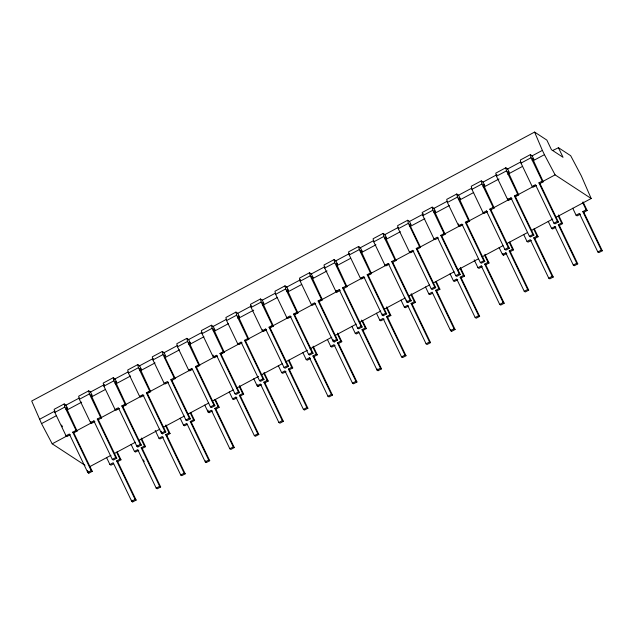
<?xml version="1.0" encoding="UTF-8"?>
<svg xmlns="http://www.w3.org/2000/svg" width="634" height="634" viewBox="0 0 634 634"><rect width="100%" height="100%" fill="white"/><g stroke="black" fill="none" stroke-linecap="round" stroke-linejoin="round"><path stroke-width="0.95" d="M553.228 150.226A22.174 5.999 -25.6 0 0 558.427 147.682L563.04 157.311L551.461 149.727L546.849 140.098L534.597 132.078L31.7 401.021L41.535 423.615L52.202 443.816L85.004 465.301M65.968 409.461L67.648 408.565L66.007 405.134L64.185 403.945L54.144 409.318L54.825 412.409L66.015 435.764L67.045 436.438L70.35 434.67M101.622 417.949L100.592 417.275L97.287 419.042L98.318 419.716L101.622 417.949L90.813 394.554L92.176 395.442L90.535 392.018L88.72 390.829L78.671 396.202L79.361 399.293L90.551 422.648L91.581 423.322L94.878 421.555L93.848 420.881L90.551 422.648M115.031 383.221L116.711 382.326L115.063 378.902L113.248 377.706L103.207 383.079L103.889 386.169L115.079 409.524L116.109 410.198L119.414 408.431M139.567 370.105L141.239 369.21L139.599 365.778L137.776 364.59L127.735 369.963L128.425 373.054L139.615 396.409L140.645 397.082L143.942 395.315M175.222 378.593L174.184 377.912L170.887 379.679L171.917 380.36L175.222 378.593L164.745 356.736L164.404 355.191L165.775 356.086L164.127 352.662L162.312 351.474L152.271 356.839L152.952 359.938L164.143 383.285L165.173 383.958L168.478 382.199M188.631 343.866L190.303 342.97L188.663 339.539L186.84 338.35L176.799 343.723L177.488 346.814L188.67 370.169L189.709 370.842L192.181 369.519M213.19 330.726L214.871 329.831L213.222 326.407L211.407 325.218L201.366 330.583L202.048 333.682L213.238 357.029L214.268 357.703L217.573 355.936M237.726 317.61L239.398 316.715L237.758 313.283L235.943 312.094L225.894 317.468L226.584 320.558L237.774 343.913L238.804 344.587L242.101 342.82L241.071 342.146L237.774 343.913M273.381 326.098L272.343 325.424L269.046 327.184L270.076 327.865L273.381 326.098L262.563 302.695L263.934 303.591L262.286 300.167L260.471 298.979L250.43 304.352L251.112 307.442L262.302 330.789L263.332 331.471L266.637 329.704L265.606 329.022L262.302 330.789M286.79 291.371L288.462 290.475L286.822 287.051L284.999 285.855L274.958 291.228L275.647 294.319L286.837 317.674L287.868 318.347L291.164 316.58M311.318 278.255L312.998 277.359L311.349 273.928L309.535 272.739L299.494 278.112L300.175 281.203L311.365 304.558L312.396 305.231L315.7 303.464M346.972 286.742L345.942 286.061L342.637 287.828L343.668 288.502L346.972 286.742L336.163 263.34L337.526 264.235L335.885 260.812L334.063 259.615L324.022 264.988L324.711 268.079L335.893 291.434L336.931 292.108L340.228 290.34L339.198 289.667L335.893 291.434M360.381 252.015L362.054 251.119L360.413 247.688L358.598 246.499L348.549 251.872L349.239 254.963L360.429 278.318L361.459 278.992L364.764 277.224M384.917 238.891L386.589 237.996L384.949 234.572L383.126 233.383L373.085 238.749L373.775 241.847L384.957 265.194L385.987 265.868L389.292 264.109M420.564 247.379L419.534 246.705L416.237 248.473L417.267 249.146L420.564 247.379L410.095 225.53L409.754 223.984L411.117 224.88L409.477 221.448L407.662 220.26L397.613 225.633L398.303 228.723L409.493 252.078L410.523 252.752L413.828 250.985M433.981 212.652L435.653 211.756L434.013 208.332L432.19 207.144L422.149 212.517L422.838 215.608L434.021 238.955L435.051 239.636L438.356 237.869M458.541 199.52L460.221 198.624L458.572 195.193L456.757 194.004L446.708 199.377L447.398 202.468L458.588 225.823L459.618 226.496L462.923 224.729M483.076 186.396L484.748 185.5L483.108 182.077L481.285 180.888L471.244 186.261L471.934 189.352L483.116 212.699L484.146 213.381L487.451 211.613L486.421 210.94L483.116 212.699M518.723 194.884L517.693 194.21L514.396 195.977L515.426 196.651L518.723 194.884L507.913 171.489L509.276 172.385L507.636 168.961L505.821 167.764L495.772 173.137L496.462 176.228L507.652 199.583L508.682 200.257L511.987 198.49L510.956 197.816L507.652 199.583M532.14 160.164L533.812 159.269L532.172 155.837L530.349 154.648L520.308 160.022L520.997 163.112L532.18 186.467L533.21 187.141L536.515 185.374M39.474 419.328L54.96 411.046M65.334 405.498L79.266 398.041M90.583 391.994L104.515 384.537M114.096 379.417L128.028 371.968M139.345 365.913L153.277 358.464M163.73 352.876L177.663 345.427M188.108 339.84L202.04 332.382M212.493 326.795L226.425 319.346M237.742 313.291L251.674 305.842M262.127 300.254L275.188 293.273M286.505 287.218L300.437 279.768M310.914 274.165L324.893 266.692M335.37 261.081L349.35 253.608M359.827 248.005L373.806 240.532M384.283 234.929L398.255 227.455M409.612 221.377L423.591 213.904M433.196 208.768L447.168 201.295M457.653 195.692L471.625 188.219M482.981 182.14L496.953 174.667M507.438 169.064L520.538 162.058M531.894 155.988L542.371 150.385L534.597 132.078M54.825 412.409L64.874 407.036L64.185 403.945M79.361 399.293L89.402 393.92L88.72 390.829M103.889 386.169L113.938 380.804L113.248 377.706M128.425 373.054L138.466 367.68L137.776 364.59M152.952 359.938L163.001 354.564L162.312 351.474M177.488 346.814L187.529 341.441L186.84 338.35M202.048 333.682L212.097 328.309L211.407 325.218M226.584 320.558L236.625 315.185L235.943 312.094M251.112 307.442L261.16 302.069L260.471 298.979M275.647 294.319L285.688 288.946L284.999 285.855M300.175 281.203L310.224 275.83L309.535 272.739M324.711 268.079L334.752 262.714L334.063 259.615M349.239 254.963L359.288 249.59L358.598 246.499M373.775 241.847L383.816 236.474L383.126 233.383M398.303 228.723L408.344 223.35L407.662 220.26M422.838 215.608L432.879 210.234L432.19 207.144M447.398 202.468L457.447 197.095L456.757 194.004M471.934 189.352L481.975 183.979L481.285 180.888M496.462 176.228L506.511 170.855L505.821 167.764M520.997 163.112L531.038 157.739L530.349 154.648M41.535 423.615L56.378 415.682M66.855 410.079L81.699 402.138M91.296 397.003L105.268 389.53M115.745 383.927L130.588 375.994M140.193 370.858L155.037 362.917M164.642 357.782L179.477 349.841M189.083 344.706L203.926 336.773M214.403 331.17L228.375 323.697M237.98 318.561L253.695 310.161M262.421 305.485L277.264 297.552M287.741 291.949L301.713 284.476M312.19 278.873L327.033 270.94M336.638 265.797L350.61 258.331M361.087 252.728L375.922 244.787M385.527 239.652L400.371 231.719M409.976 226.576L424.82 218.643M434.425 213.507L449.268 205.567M459.745 199.964L473.709 192.498M483.314 187.355L499.029 178.954M507.763 174.287L522.606 166.346M533.083 160.743L544.432 154.672L542.371 150.385M66.015 435.764L69.32 433.997L87.769 472.504L88.8 473.178L92.239 471.339L73.79 432.832L72.759 432.158L76.064 430.391L77.094 431.065L73.79 432.832M115.079 409.524L118.384 407.757L136.833 446.265L137.863 446.938L141.303 445.1L122.853 406.592L121.823 405.919L125.12 404.151L126.158 404.825L122.853 406.592M139.615 396.409L142.912 394.641L161.361 433.141L162.391 433.822L165.831 431.976L147.381 393.476L146.351 392.803L149.656 391.035L150.686 391.709L147.381 393.476M164.143 383.285L167.447 381.517L185.897 420.025L186.927 420.699L190.366 418.86L171.917 380.36M188.67 370.169L191.975 368.402L210.425 406.909L211.455 407.583L214.894 405.744L196.445 367.237L195.415 366.563L198.719 364.796L199.75 365.469L196.445 367.237M213.238 357.029L216.543 355.262L234.992 393.769L236.022 394.443L239.462 392.604L221.012 354.097L219.982 353.423L223.287 351.656L224.317 352.338L221.012 354.097M244.51 340.307L247.815 338.54L248.845 339.214L245.54 340.981L244.51 340.307L262.959 378.807L263.99 379.489L260.55 381.327L259.52 380.646L241.071 342.146M286.837 317.674L290.134 315.906L308.584 354.414L309.614 355.088L313.053 353.249L294.604 314.741L293.574 314.068L296.878 312.3L297.909 312.974L294.604 314.741M311.365 304.558L314.67 302.79L333.119 341.29L334.15 341.964L337.589 340.125L319.14 301.625L318.109 300.952L321.406 299.185L322.437 299.858L319.14 301.625M360.429 278.318L363.734 276.551L382.183 315.05L383.213 315.732L386.645 313.893L368.203 275.386L367.173 274.712L370.47 272.945L371.5 273.619L368.203 275.386M384.957 265.194L388.262 263.427L406.711 301.935L407.741 302.608L411.181 300.77L392.731 262.27L391.701 261.588L395.006 259.829L396.036 260.503L392.731 262.27M409.493 252.078L412.797 250.311L431.239 288.819L432.277 289.492L435.709 287.654L417.267 249.146M434.021 238.955L437.325 237.195L455.775 275.695L456.805 276.369L460.244 274.53L441.795 236.03L440.765 235.357L444.069 233.589L445.1 234.263L441.795 236.03M458.588 225.823L461.893 224.056L480.342 262.555L481.372 263.237L484.804 261.398L466.362 222.891L465.332 222.217L468.629 220.45L469.659 221.123L466.362 222.891M489.86 209.101L493.165 207.334L494.195 208.007L490.89 209.775L489.86 209.101L508.309 247.601L509.34 248.274L505.9 250.113L504.87 249.439L486.421 210.94M532.18 186.467L535.484 184.7L553.934 223.2L554.964 223.873L558.403 222.035L539.954 183.535L538.924 182.861L542.229 181.094L543.259 181.768L539.954 183.535M52.202 443.816L67.045 435.883M74.907 431.675L92.366 422.339M101.099 417.671L116.814 409.263M122.925 405.998L143.007 395.259M148.245 392.454L165.704 383.118M174.437 378.45L191.896 369.115M198.014 365.842L216.345 356.039M220.711 353.701L239.042 343.897M247.775 339.23L265.242 329.894M270.48 327.089L288.811 317.285M294.921 314.012L312.388 304.677M320.241 300.476L337.708 291.133M346.433 286.465L362.149 278.064M368.259 274.791L388.341 264.053M395.331 260.32L411.046 251.912M419.771 247.244L434.615 239.311M443.348 234.635L461.687 224.832M466.045 222.502L484.384 212.691M493.989 207.556L510.576 198.688M515.814 195.882L534.153 186.079M542.007 181.879L555.107 174.873L591.181 198.505L555.384 217.644M90.028 466.513L110.982 455.307M114.477 453.437L135.43 442.231M138.925 440.361L159.879 429.155M163.374 427.292L184.328 416.086M187.815 414.216L208.768 403.01M212.263 401.14L233.217 389.934M236.712 388.071L258.537 376.398M261.153 374.995L282.114 363.789M285.601 361.919L307.427 350.253M310.05 348.851L331.875 337.177M335.37 335.307L356.324 324.101M359.819 322.238L380.772 311.025M384.259 309.162L405.213 297.956M408.708 296.086L429.662 284.88M433.157 283.01L454.11 271.804M457.597 269.941L478.559 258.735M482.046 256.865L503 245.659M506.495 243.789L527.448 232.583M531.815 230.253L552.769 219.047M87.769 472.504L91.209 470.666L92.239 471.339M112.297 459.381L115.737 457.542L116.767 458.216L113.328 460.054L112.297 459.381L93.848 420.881M136.833 446.265L140.273 444.426L141.303 445.1M161.361 433.141L164.8 431.302L165.831 431.976M185.897 420.025L189.328 418.186L190.366 418.86M210.425 406.909L213.864 405.063L214.894 405.744M234.992 393.769L238.432 391.931L239.462 392.604M259.52 380.646L262.959 378.807M284.056 367.53L287.495 365.691L288.525 366.365L285.086 368.203L284.056 367.53L265.606 329.022M308.584 354.414L312.023 352.575L313.053 353.249M333.119 341.29L336.551 339.452L337.589 340.125M357.647 328.174L361.087 326.336L362.117 327.009L358.678 328.848L357.647 328.174L339.198 289.667M382.183 315.05L385.615 313.212L386.645 313.893M406.711 301.935L410.15 300.096L411.181 300.77M431.239 288.819L434.678 286.98L435.709 287.654M455.775 275.695L459.214 273.856L460.244 274.53M480.342 262.555L483.774 260.717L484.804 261.398M504.87 249.439L508.309 247.601M529.406 236.323L532.837 234.485L533.868 235.159L530.436 236.997L529.406 236.323L510.956 197.816M553.934 223.2L557.373 221.361L558.403 222.035M106.56 457.518L109.912 464.508L113.217 462.741L131.666 501.248L132.696 501.922L136.136 500.083L117.686 461.584L116.656 460.902L119.961 459.135L120.991 459.816L117.686 461.584M131.095 444.402L134.448 451.392L137.744 449.625L156.194 488.132L157.224 488.806L160.664 486.967L142.214 448.46L141.184 447.786L144.489 446.019L145.519 446.693L142.214 448.46M155.211 430.407L158.975 438.268L162.28 436.509L180.73 475.009L181.76 475.682L185.199 473.844L166.75 435.344L165.72 434.67L169.024 432.903L170.055 433.577L166.75 435.344M180.159 418.163L183.511 425.152L186.808 423.385L205.257 461.893L206.288 462.566L209.727 460.728L191.278 422.22L190.248 421.547L193.552 419.779L194.583 420.453L191.278 422.22M204.727 405.023L208.071 412.013L211.376 410.253L229.825 448.753L230.855 449.427L234.295 447.588L215.845 409.089L214.815 408.415L218.12 406.648L219.15 407.321L215.845 409.089M232.607 398.897L235.911 397.13L236.942 397.803L233.637 399.571L232.607 398.897L229.254 391.907M239.343 395.291L242.648 393.524L243.678 394.197L240.373 395.965L239.343 395.291L257.792 433.799L258.823 434.472L255.383 436.311L254.353 435.637L235.911 397.13M253.782 378.783L257.135 385.781L260.439 384.014L278.889 422.513L279.919 423.187L283.358 421.348L264.909 382.849L263.879 382.175L267.183 380.408L268.214 381.082L264.909 382.849M278.318 365.667L281.67 372.657L284.967 370.89L303.417 409.398L304.447 410.071L307.886 408.233L289.437 369.725L288.407 369.051L291.711 367.284L292.742 367.966L289.437 369.725M306.198 359.541L309.503 357.774L310.533 358.448L307.228 360.215L306.198 359.541L302.846 352.544M312.942 355.936L316.247 354.168L317.277 354.842L313.973 356.609L312.942 355.936L331.392 394.435L332.422 395.117L328.983 396.955L327.952 396.274L309.503 357.774M327.382 339.428L330.734 346.418L334.031 344.65L352.48 383.158L353.51 383.832L356.95 381.993L338.501 343.493L337.47 342.812L340.775 341.052L341.805 341.726L338.501 343.493M351.91 326.312L355.262 333.302L358.567 331.534L377.016 370.042L378.046 370.716L381.486 368.877L363.036 330.369L362.006 329.696L365.311 327.929L366.341 328.602L363.036 330.369M376.445 313.188L379.798 320.186L383.094 318.419L401.544 356.918L402.574 357.592L406.014 355.753L387.564 317.254L386.534 316.58L389.839 314.813L390.869 315.486L387.564 317.254M400.973 300.072L404.326 307.062L407.63 305.295L426.08 343.802L427.11 344.476L430.549 342.637L412.1 304.13L411.07 303.456L414.367 301.689L415.405 302.363L412.1 304.13M425.509 286.948L428.853 293.946L432.158 292.179L450.608 330.679L451.638 331.352L455.077 329.514L436.628 291.014L435.598 290.34L438.902 288.573L439.933 289.247L436.628 291.014M450.069 273.817L453.421 280.807L456.726 279.039L475.175 317.547L476.205 318.22L479.645 316.382L461.195 277.874L460.165 277.201L463.47 275.433L464.5 276.107L461.195 277.874M477.957 267.691L481.254 265.923L482.284 266.597L478.987 268.364L477.957 267.691L474.184 259.821M484.693 264.085L487.998 262.317L489.028 262.991L485.723 264.758L484.693 264.085L503.142 302.584L504.173 303.258L500.733 305.097L499.703 304.423L481.254 265.923M502.485 254.567L505.789 252.8L506.82 253.473L503.515 255.24L502.485 254.567L499.132 247.577M509.229 250.961L512.526 249.194L513.564 249.875L510.259 251.635L509.229 250.961L527.678 289.469L528.708 290.142L525.269 291.981L524.239 291.307L505.789 252.8M523.668 234.453L527.02 241.451L530.317 239.684L548.767 278.183L549.797 278.865L553.236 277.026L534.787 238.519L533.757 237.845L537.061 236.078L538.092 236.751L534.787 238.519M551.548 228.327L554.853 226.56L555.883 227.241L552.579 229.009L551.548 228.327L548.196 221.337M558.292 224.721L561.589 222.962L562.62 223.636L559.323 225.403L558.292 224.721L576.734 263.229L577.772 263.902L574.333 265.741L573.302 265.067L554.853 226.56M572.732 208.221L576.076 215.211L579.381 213.444L597.83 251.952L598.861 252.625L602.3 250.787L583.851 212.279L582.82 211.605L586.125 209.838L587.155 210.512L583.851 212.279M113.423 463.858L110.942 465.182L109.912 464.508M138.783 450.299L135.478 452.066L134.448 451.392M163.31 437.183L160.006 438.95L158.975 438.268M187.014 424.503L184.542 425.826L183.511 425.152M208.071 412.013L209.101 412.694L212.406 410.927M257.135 385.781L258.165 386.455L261.47 384.687M286.005 371.564L282.701 373.331L281.67 372.657M335.061 345.332L331.764 347.099L330.734 346.418M358.773 332.652L356.292 333.975L355.262 333.302M384.125 319.092L380.828 320.859L379.798 320.186M408.661 305.968L405.356 307.736L404.326 307.062M432.364 293.296L429.892 294.62L428.853 293.946M457.756 279.713L454.451 281.48L453.421 280.807M531.347 240.357L528.051 242.125L527.02 241.451M580.411 214.118L577.114 215.885L576.076 215.211M131.666 501.248L135.105 499.41L136.136 500.083M156.194 488.132L159.633 486.294L160.664 486.967M180.73 475.009L184.169 473.17L185.199 473.844M205.257 461.893L208.697 460.054L209.727 460.728M229.825 448.753L233.264 446.915L234.295 447.588M254.353 435.637L257.792 433.799M278.889 422.513L282.328 420.675L283.358 421.348M303.417 409.398L306.856 407.559L307.886 408.233M327.952 396.274L331.392 394.435M352.48 383.158L355.92 381.319L356.95 381.993M377.016 370.042L380.455 368.203L381.486 368.877M401.544 356.918L404.983 355.08L406.014 355.753M426.08 343.802L429.511 341.964L430.549 342.637M450.608 330.679L454.047 328.84L455.077 329.514M475.175 317.547L478.615 315.708L479.645 316.382M499.703 304.423L503.142 302.584M524.239 291.307L527.678 289.469M548.767 278.183L552.206 276.345L553.236 277.026M573.302 265.067L576.734 263.229M597.83 251.952L601.27 250.113L602.3 250.787M558.427 147.682L570.679 155.702L581.346 175.903L591.181 198.505M533.812 159.269L532.449 158.373L543.259 181.768M484.748 185.5L483.385 184.605L494.195 208.007M460.221 198.624L458.85 197.729L469.659 221.123M435.653 211.756L434.282 210.868L445.1 234.263M386.589 237.996L385.226 237.1L396.036 260.503M362.054 251.119L360.691 250.224L371.5 273.619M312.998 277.359L311.627 276.464L322.437 299.858M288.462 290.475L287.099 289.579L297.909 312.974M239.398 316.715L238.035 315.819L248.845 339.214M214.871 329.831L213.499 328.935L224.317 352.338M190.303 342.97L188.94 342.075L199.75 365.469M141.239 369.21L139.876 368.314L150.686 391.709M116.711 382.326L115.34 381.43L126.158 404.825M67.648 408.565L66.277 407.67L77.094 431.065M544.432 154.672L555.107 174.873M583.011 201.866L587.155 210.512M582.773 202.848L586.125 209.838M582.82 211.605L601.27 250.113M531.038 157.739L542.229 181.094M558.483 214.981L562.62 223.636M558.245 215.964L561.589 222.962M538.924 182.861L557.373 221.361M559.323 225.403L577.772 263.902M506.511 170.855L517.693 194.21M534.359 228.969L538.092 236.751M533.709 229.088L537.061 236.078M515.426 196.651L533.868 235.159M514.396 195.977L532.837 234.485M533.757 237.845L552.206 276.345M507.842 198.513L508.682 200.257M509.831 242.085L513.564 249.875M481.975 183.979L493.165 207.334M509.181 242.204L512.526 249.194M490.89 209.775L509.34 248.274M510.259 251.635L528.708 290.142M502.691 253.513L503.515 255.24M457.447 197.095L468.629 220.45M484.883 254.345L489.028 262.991M484.645 255.328L487.998 262.317M465.332 222.217L483.774 260.717M485.723 264.758L504.173 303.258M458.358 223.873L459.618 226.496M460.355 267.461L464.5 276.107M432.879 210.234L444.069 233.589M460.118 268.444L463.47 275.433M440.765 235.357L459.214 273.856M460.165 277.201L478.615 315.708M408.344 223.35L419.534 246.705M436.2 281.464L439.933 289.247M435.55 281.583L438.902 288.573M416.237 248.473L434.678 286.98M435.598 290.34L454.047 328.84M450.798 329.609L451.638 331.352M411.26 293.716L415.405 302.363M383.816 236.474L395.006 259.829M411.022 294.699L414.367 301.689M391.701 261.588L410.15 300.096M411.07 303.456L429.511 341.964M406.481 299.985L407.741 302.608M359.288 249.59L370.47 272.945M386.724 306.832L390.869 315.486M386.486 307.815L389.839 314.813M367.173 274.712L385.615 313.212M386.534 316.58L404.983 355.08M382.373 313.981L383.213 315.732M334.752 262.714L345.942 286.061M362.608 320.82L366.341 328.602M361.538 320.067L365.311 327.929M343.668 288.502L362.117 327.009M342.637 287.828L361.087 326.336M362.006 329.696L380.455 368.203M377.206 368.964L378.046 370.716M336.091 290.364L336.931 292.108M310.224 275.83L321.406 299.185M337.66 333.072L341.805 341.726M337.423 334.055L340.775 341.052M318.109 300.952L336.551 339.452M337.47 342.812L355.92 381.319M332.89 339.341L334.15 341.964M285.688 288.946L296.878 312.3M313.133 346.196L317.277 354.842M312.895 347.178L316.247 354.168M293.574 314.068L312.023 352.575M313.973 356.609L332.422 395.117M289.017 360.175L292.742 367.966M261.16 302.069L272.343 325.424M288.359 360.294L291.711 367.284M270.076 327.865L288.525 366.365M269.046 327.184L287.495 365.691M288.407 369.051L306.856 407.559M262.492 329.72L263.332 331.471M236.625 315.185L247.815 338.54M264.069 372.435L268.214 381.082M263.831 373.41L267.183 380.408M245.54 340.981L263.99 379.489M263.879 382.175L282.328 420.675M257.341 384.719L258.165 386.455M212.097 328.309L223.287 351.656M239.533 385.551L243.678 394.197M239.295 386.534L242.648 393.524M219.982 353.423L238.432 391.931M240.373 395.965L258.823 434.472M213.016 355.088L214.268 357.703M187.529 341.441L198.719 364.796M215.417 399.539L219.15 407.321M214.767 399.65L218.12 406.648M195.415 366.563L213.864 405.063M214.815 408.415L233.264 446.915M207.857 410.095L209.101 412.694M190.858 412.671L194.583 420.453M163.001 354.564L174.184 377.912M190.2 412.789L193.552 419.779M170.887 379.679L189.328 418.186M190.248 421.547L208.697 460.054M205.448 460.815L206.288 462.566M138.466 367.68L149.656 391.035M165.91 424.923L170.055 433.577M165.672 425.905L169.024 432.903M146.351 392.803L164.8 431.302M165.72 434.67L184.169 473.17M161.131 431.191L162.391 433.822M113.938 380.804L125.12 404.151M141.374 438.046L145.519 446.693M141.136 439.029L144.489 446.019M121.823 405.919L140.273 444.426M141.184 447.786L159.633 486.294M137.023 445.187L137.863 446.938M143.387 459.927L144.227 461.679M89.402 393.92L100.592 417.275M117.258 452.026L120.991 459.816M116.608 452.145L119.961 459.135M98.318 419.716L116.767 458.216M97.287 419.042L115.737 457.542M116.656 460.902L135.105 499.41M131.856 500.171L132.696 501.922M90.741 421.57L91.581 423.322M64.874 407.036L76.064 430.391M72.759 432.158L91.209 470.666M87.54 470.547L88.8 473.178M61.601 425.073L62.441 426.825"/></g></svg>
